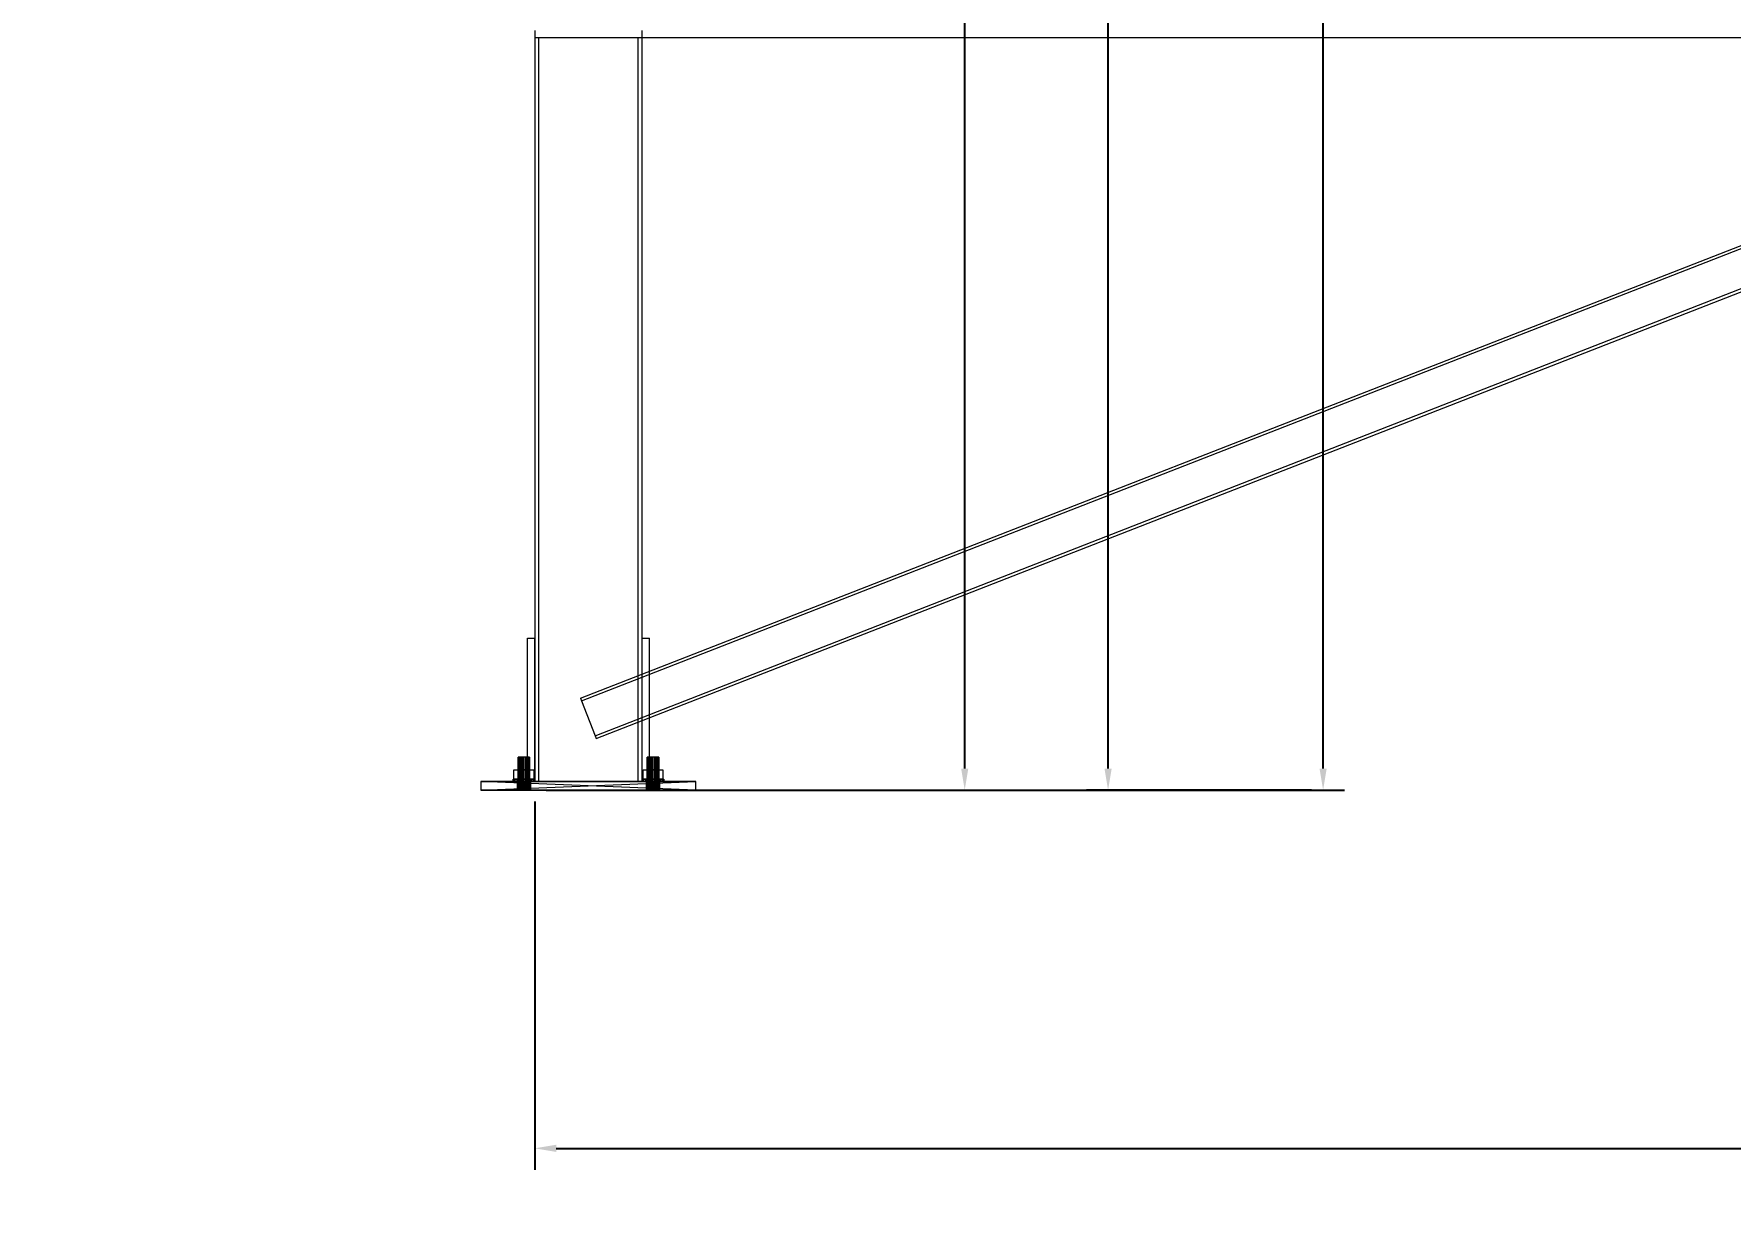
# Model space of a CAD drawing. Header units: millimetres. Extents: x -191664 to 191490, y -197311 to 10263.
# Drawn here: x -624 to 1743, y -105776 to -104145 of the extents above; entities that cross this region are included whole.
import ezdxf

# ---------------------------------------------------------------- set-up
doc = ezdxf.new("R2010")
doc.units = ezdxf.units.MM
for name, color, linetype, lineweight in [('COTAS_O', 1, 'Continuous', 0), ('COTAS_P', 1, 'Continuous', 0), ('COTAS_R', 1, 'Continuous', 0), ('DET_briquetadora_lateral', 7, 'Continuous', 0), ('R15_COTAS_TRANSPORTE_P', 1, 'Continuous', 0)]:
    doc.layers.add(name, color=color, linetype=linetype, lineweight=lineweight)
doc.dimstyles.new('PLANTA_20', dxfattribs={"dimtxt": 50, "dimasz": 30, "dimexe": 30, "dimexo": 16, "dimgap": 20, "dimtad": 1, "dimtih": 1, "dimtoh": 1, "dimdec": 1, "dimzin": 0, "dimdsep": 46, "dimcen": 0.09, "dimadec": 0, "dimazin": 0, "dimtfac": 1, "dimtdec": 4, "dimtofl": 0, "dimtmove": 0, "dimatfit": 3, "dimfxl": 1, "dimtolj": 1, "dimtzin": 0, "dimarcsym": 0})

# ---------------------------------------------------------------- blocks, each defined once
blk = doc.blocks.new('*D75')
at = {"layer": 'COTAS_O', "color": 0, "lineweight": -2, "transparency": 16777216}
for p, q in [((75, -105216), (75, -105730)), ((2275, -105216), (2275, -105730)), ((105, -105700), (2245, -105700))]:
    blk.add_line(p, q, dxfattribs=at)
at = {"layer": 'COTAS_O', "color": 0, "transparency": 16777216}
for points in [[(105, -105695), (105, -105705), (75, -105700)], [(2245, -105695), (2245, -105705), (2275, -105700)]]:
    blk.add_solid(points, dxfattribs=at)
at = {"layer": 'Defpoints', "color": 0, "transparency": 16777216}
for p in [(75, -105200), (2275, -105200), (2275, -105700)]:
    blk.add_point(p, dxfattribs=at)
blk = doc.blocks.new('*D76')
at = {"layer": 'COTAS_O', "color": 0, "lineweight": -2, "transparency": 16777216}
for p, q in [((91, -102900), (705, -102900)), ((675, -105170), (675, -102930)), ((91, -105200), (705, -105200))]:
    blk.add_line(p, q, dxfattribs=at)
at = {"layer": 'COTAS_O', "color": 0, "transparency": 16777216}
for points in [[(670, -102930), (680, -102930), (675, -102900)], [(670, -105170), (680, -105170), (675, -105200)]]:
    blk.add_solid(points, dxfattribs=at)
at = {"layer": 'Defpoints', "color": 0, "transparency": 16777216}
for p in [(75, -102900), (675, -102900), (75, -105200)]:
    blk.add_point(p, dxfattribs=at)
blk = doc.blocks.new('*D77')
at = {"layer": 'COTAS_R', "color": 0, "lineweight": -2, "transparency": 16777216}
for p, q in [((91, -102532.75), (1205, -102532.75)), ((1175, -105170), (1175, -102562.75)), ((91, -105200), (1205, -105200))]:
    blk.add_line(p, q, dxfattribs=at)
at = {"layer": 'COTAS_R', "color": 0, "transparency": 16777216}
for points in [[(1170, -102562.75), (1180, -102562.75), (1175, -102532.75)], [(1170, -105170), (1180, -105170), (1175, -105200)]]:
    blk.add_solid(points, dxfattribs=at)
at = {"layer": 'Defpoints', "color": 0, "transparency": 16777216}
for p in [(75, -102532.75), (1175, -102532.75), (75, -105200)]:
    blk.add_point(p, dxfattribs=at)
blk = doc.blocks.new('*D78')
at = {"layer": 'COTAS_P', "color": 0, "lineweight": -2, "transparency": 16777216}
for p, q in [((1159, -102532.75), (845, -102532.75)), ((875, -105170), (875, -102562.75)), ((1159, -105200), (845, -105200))]:
    blk.add_line(p, q, dxfattribs=at)
at = {"layer": 'COTAS_P', "color": 0, "transparency": 16777216}
for points in [[(870, -102562.75), (880, -102562.75), (875, -102532.75)], [(870, -105170), (880, -105170), (875, -105200)]]:
    blk.add_solid(points, dxfattribs=at)
at = {"layer": 'Defpoints', "color": 0, "transparency": 16777216}
for p in [(875, -102532.75), (1175, -102532.75), (1175, -105200)]:
    blk.add_point(p, dxfattribs=at)
blk = doc.blocks.new('*D79')
at = {"layer": 'COTAS_P', "color": 0, "lineweight": -2, "transparency": 16777216}
for p, q in [((1159, -103885), (845, -103885)), ((875, -105170), (875, -103915)), ((1159, -105200), (845, -105200))]:
    blk.add_line(p, q, dxfattribs=at)
at = {"layer": 'COTAS_P', "color": 0, "transparency": 16777216}
for points in [[(870, -103915), (880, -103915), (875, -103885)], [(870, -105170), (880, -105170), (875, -105200)]]:
    blk.add_solid(points, dxfattribs=at)
at = {"layer": 'Defpoints', "color": 0, "transparency": 16777216}
for p in [(875, -103885), (1175, -103885), (1175, -105200)]:
    blk.add_point(p, dxfattribs=at)
blk = doc.blocks.new('*D131')
at = {"layer": 'Defpoints', "color": 0, "transparency": 16777216}
for p in [(1100, -183968.1), (1139.8, -184162.7), (1104.6, -184212), (1304.6, -184212), (1304.6, -184212)]:
    blk.add_point(p, dxfattribs=at)
at = {"layer": 'R15_COTAS_TRANSPORTE_P', "color": 0, "lineweight": -2, "transparency": 16777216}
blk.add_arc((1304.6, -184212), 172, 140.0034, 169.9966, dxfattribs=at)
at = {"layer": 'R15_COTAS_TRANSPORTE_P', "color": 0, "transparency": 16777216}
for points in [[(1169.3, -184097.9), (1176.3, -184105), (1194, -184080.2)], [(1140.2, -184182.6), (1130.2, -184181.7), (1132.6, -184212)]]:
    blk.add_solid(points, dxfattribs=at)
blk = doc.blocks.new('*D132')
at = {"layer": 'Defpoints', "color": 0, "transparency": 16777216}
for p in [(-500, -194490), (-500, -194490), (500, -194490), (203.3, -194656.7), (439.7, -194832)]:
    blk.add_point(p, dxfattribs=at)
at = {"layer": 'R15_COTAS_TRANSPORTE_P', "color": 0, "lineweight": -2, "transparency": 16777216}
blk.add_arc((-500, -194490), 722.8, 342.3783, 357.6217, dxfattribs=at)
at = {"layer": 'R15_COTAS_TRANSPORTE_P', "color": 0, "transparency": 16777216}
for points in [[(217.2, -194519.9), (227.1, -194520.1), (222.8, -194490)], [(193.6, -194710.4), (184.1, -194707.2), (179.2, -194737.2)]]:
    blk.add_solid(points, dxfattribs=at)
blk = doc.blocks.new('*D133')
at = {"layer": 'Defpoints', "color": 0, "transparency": 16777216}
for p in [(439.7, -194148), (217.9, -194406.1), (-500, -194490), (-500, -194490), (500, -194490)]:
    blk.add_point(p, dxfattribs=at)
at = {"layer": 'R15_COTAS_TRANSPORTE_P', "color": 0, "lineweight": -2, "transparency": 16777216}
blk.add_arc((-500, -194490), 722.8, 2.3783, 17.6217, dxfattribs=at)
at = {"layer": 'R15_COTAS_TRANSPORTE_P', "color": 0, "transparency": 16777216}
for points in [[(184.1, -194272.8), (193.6, -194269.6), (179.2, -194242.8)], [(227.1, -194459.9), (217.2, -194460.1), (222.8, -194490)]]:
    blk.add_solid(points, dxfattribs=at)

msp = doc.modelspace()

# ---------------------------------------------------------------- linework, layer by layer
at = {"layer": 'DET_briquetadora_lateral', "color": 251, "true_color": 0x53616b}
for p, q in [((75, -104140), (75, -104150)), ((225, -104150), (225, -104140)), ((75, -104150), (2275, -104150))]:
    msp.add_line(p, q, dxfattribs=at)
at = {"layer": 'DET_briquetadora_lateral', "color": 8, "true_color": 0x657a85}
for p, q in [((75, -104150), (225, -104150)), ((75, -104150), (75, -105188)), ((75, -104150), (81, -104150)), ((81, -105188), (81, -104150)), ((219, -104150), (225, -104150)), ((219, -104150), (219, -105188)), ((225, -105188), (225, -104150)), ((75, -105188), (225, -105188)), ((75, -105188), (81, -105188)), ((219, -105188), (225, -105188))]:
    msp.add_line(p, q, dxfattribs=at)
at = {"layer": 'DET_briquetadora_lateral', "color": 8, "true_color": 0x667b86}
for p, q in [((139.09, -105072.05), (2189.09, -104272.05)), ((140.55, -105075.78), (2190.55, -104275.78)), ((159.45, -105124.22), (2209.45, -104324.22)), ((160.91, -105127.95), (2210.91, -104327.95)), ((139.09, -105072.05), (140.55, -105075.78)), ((140.55, -105075.78), (159.45, -105124.22)), ((159.45, -105124.22), (160.91, -105127.95))]:
    msp.add_line(p, q, dxfattribs=at)
at = {"layer": 'DET_briquetadora_lateral', "color": 8, "true_color": 0x71848d}
for p, q in [((65, -105188), (65, -104988)), ((65, -104988), (75, -104988)), ((75, -105188), (75, -104988)), ((225, -105188), (225, -104988)), ((225, -104988), (235, -104988)), ((235, -105188), (235, -104988)), ((65, -105188), (75, -105188)), ((225, -105188), (235, -105188))]:
    msp.add_line(p, q, dxfattribs=at)
at = {"layer": 'DET_briquetadora_lateral', "color": 9, "true_color": 0xaeb9be}
for p, q in [((52.27, -105154), (52, -105154)), ((52, -105200), (52, -105154)), ((53.07, -105154), (52.27, -105154)), ((52.27, -105200), (52.27, -105154)), ((54.34, -105154), (53.07, -105154)), ((53.07, -105200), (53.07, -105154)), ((56, -105154), (54.34, -105154)), ((54.34, -105200), (54.34, -105154)), ((57.93, -105154), (56, -105154)), ((56, -105200), (56, -105154)), ((60, -105154), (57.93, -105154)), ((57.93, -105200), (57.93, -105154)), ((62.07, -105154), (60, -105154)), ((60, -105200), (60, -105154)), ((64, -105154), (62.07, -105154)), ((62.07, -105200), (62.07, -105154)), ((65.66, -105154), (64, -105154)), ((64, -105200), (64, -105154)), ((66.93, -105154), (65.66, -105154)), ((65.66, -105200), (65.66, -105154)), ((67.73, -105154), (66.93, -105154)), ((66.93, -105200), (66.93, -105154)), ((68, -105154), (67.73, -105154)), ((67.73, -105200), (67.73, -105154)), ((68, -105154), (68, -105200)), ((232.27, -105154), (232, -105154)), ((232, -105200), (232, -105154)), ((233.07, -105154), (232.27, -105154)), ((232.27, -105200), (232.27, -105154)), ((234.34, -105154), (233.07, -105154)), ((233.07, -105200), (233.07, -105154)), ((236, -105154), (234.34, -105154)), ((234.34, -105200), (234.34, -105154)), ((237.93, -105154), (236, -105154)), ((236, -105200), (236, -105154)), ((240, -105154), (237.93, -105154)), ((237.93, -105200), (237.93, -105154)), ((242.07, -105154), (240, -105154)), ((240, -105200), (240, -105154)), ((244, -105154), (242.07, -105154)), ((242.07, -105200), (242.07, -105154)), ((245.66, -105154), (244, -105154)), ((244, -105200), (244, -105154)), ((246.93, -105154), (245.66, -105154)), ((245.66, -105200), (245.66, -105154)), ((247.73, -105154), (246.93, -105154)), ((246.93, -105200), (246.93, -105154)), ((248, -105154), (247.73, -105154)), ((247.73, -105200), (247.73, -105154)), ((248, -105154), (248, -105200)), ((52.27, -105200), (52, -105200)), ((53.07, -105200), (52.27, -105200)), ((54.34, -105200), (53.07, -105200)), ((56, -105200), (54.34, -105200)), ((57.93, -105200), (56, -105200)), ((60, -105200), (57.93, -105200)), ((62.07, -105200), (60, -105200)), ((64, -105200), (62.07, -105200)), ((65.66, -105200), (64, -105200)), ((66.93, -105200), (65.66, -105200)), ((67.73, -105200), (66.93, -105200)), ((67.73, -105200), (68, -105200)), ((232.27, -105200), (232, -105200)), ((233.07, -105200), (232.27, -105200)), ((234.34, -105200), (233.07, -105200)), ((236, -105200), (234.34, -105200)), ((237.93, -105200), (236, -105200)), ((240, -105200), (237.93, -105200)), ((242.07, -105200), (240, -105200)), ((244, -105200), (242.07, -105200)), ((245.66, -105200), (244, -105200)), ((246.93, -105200), (245.66, -105200)), ((247.73, -105200), (246.93, -105200)), ((247.73, -105200), (248, -105200))]:
    msp.add_line(p, q, dxfattribs=at)
at = {"layer": 'DET_briquetadora_lateral', "color": 252, "true_color": 0x8ba19a}
for p, q in [((45, -105188), (45, -105185)), ((45, -105185), (45.51, -105185)), ((45, -105185), (51, -105185)), ((45.51, -105188), (45.51, -105185)), ((45.51, -105185), (47.01, -105185)), ((45.51, -105185), (51.31, -105185)), ((46.15, -105185), (46.15, -105172)), ((46.15, -105172), (53.08, -105172)), ((46.15, -105172), (52, -105172)), ((53.08, -105185), (46.15, -105185)), ((52, -105185), (46.15, -105185)), ((47.01, -105188), (47.01, -105185)), ((47.01, -105185), (49.39, -105185)), ((47.01, -105185), (52.21, -105185)), ((49.39, -105188), (49.39, -105185)), ((49.39, -105185), (52.5, -105185)), ((49.39, -105185), (53.64, -105185)), ((51.31, -105185), (51, -105185)), ((51, -105185), (51, -105188)), ((52.21, -105185), (51.31, -105185)), ((51.31, -105185), (51.31, -105188)), ((56, -105172), (52, -105172)), ((52, -105172), (52, -105185)), ((52, -105185), (56, -105185)), ((53.64, -105185), (52.21, -105185)), ((52.21, -105185), (52.21, -105188)), ((52.5, -105188), (52.5, -105185)), ((52.5, -105185), (56.12, -105185)), ((52.5, -105185), (55.5, -105185)), ((53.08, -105185), (53.08, -105172)), ((53.08, -105172), (66.92, -105172)), ((53.08, -105172), (56, -105172)), ((66.92, -105185), (53.08, -105185)), ((56, -105185), (53.08, -105185)), ((55.5, -105185), (53.64, -105185)), ((53.64, -105185), (53.64, -105188)), ((57.67, -105185), (55.5, -105185)), ((55.5, -105185), (55.5, -105188)), ((64, -105172), (56, -105172)), ((56, -105172), (56, -105185)), ((56, -105185), (64, -105185)), ((56.12, -105188), (56.12, -105185)), ((56.12, -105185), (60, -105185)), ((56.12, -105185), (57.67, -105185)), ((60, -105185), (57.67, -105185)), ((57.67, -105185), (57.67, -105188)), ((60, -105188), (60, -105185)), ((60, -105185), (63.88, -105185)), ((62.33, -105185), (60, -105185)), ((64.5, -105185), (62.33, -105185)), ((62.33, -105185), (62.33, -105188)), ((63.88, -105185), (62.33, -105185)), ((63.88, -105188), (63.88, -105185)), ((63.88, -105185), (67.5, -105185)), ((68, -105172), (64, -105172)), ((64, -105172), (64, -105185)), ((66.92, -105172), (64, -105172)), ((64, -105185), (68, -105185)), ((64, -105185), (66.92, -105185)), ((66.36, -105185), (64.5, -105185)), ((64.5, -105185), (64.5, -105188)), ((67.5, -105185), (64.5, -105185)), ((67.79, -105185), (66.36, -105185)), ((66.36, -105185), (66.36, -105188)), ((70.61, -105185), (66.36, -105185)), ((66.92, -105185), (66.92, -105172)), ((66.92, -105172), (73.85, -105172)), ((73.85, -105185), (66.92, -105185)), ((67.5, -105188), (67.5, -105185)), ((67.5, -105185), (70.61, -105185)), ((68.69, -105185), (67.79, -105185)), ((67.79, -105185), (67.79, -105188)), ((72.99, -105185), (67.79, -105185)), ((68, -105185), (68, -105172)), ((68, -105172), (73.85, -105172)), ((73.85, -105185), (68, -105185)), ((69, -105185), (68.69, -105185)), ((68.69, -105185), (68.69, -105188)), ((74.49, -105185), (68.69, -105185)), ((69, -105188), (69, -105185)), ((69, -105185), (75, -105185)), ((70.61, -105188), (70.61, -105185)), ((70.61, -105185), (72.99, -105185)), ((72.99, -105188), (72.99, -105185)), ((72.99, -105185), (74.49, -105185)), ((73.85, -105172), (73.85, -105185)), ((74.49, -105188), (74.49, -105185)), ((74.49, -105185), (75, -105185)), ((75, -105185), (75, -105188)), ((225, -105188), (225, -105185)), ((225, -105185), (225.51, -105185)), ((225, -105185), (231, -105185)), ((225.51, -105188), (225.51, -105185)), ((225.51, -105185), (227.01, -105185)), ((225.51, -105185), (231.31, -105185)), ((226.15, -105185), (226.15, -105172)), ((226.15, -105172), (233.08, -105172)), ((226.15, -105172), (232, -105172)), ((233.08, -105185), (226.15, -105185)), ((232, -105185), (226.15, -105185)), ((227.01, -105188), (227.01, -105185)), ((227.01, -105185), (229.39, -105185)), ((227.01, -105185), (232.21, -105185)), ((229.39, -105188), (229.39, -105185)), ((229.39, -105185), (232.5, -105185)), ((229.39, -105185), (233.64, -105185)), ((231.31, -105185), (231, -105185)), ((231, -105185), (231, -105188)), ((232.21, -105185), (231.31, -105185)), ((231.31, -105185), (231.31, -105188)), ((236, -105172), (232, -105172)), ((232, -105172), (232, -105185)), ((232, -105185), (236, -105185)), ((233.64, -105185), (232.21, -105185)), ((232.21, -105185), (232.21, -105188)), ((232.5, -105188), (232.5, -105185)), ((232.5, -105185), (236.12, -105185)), ((232.5, -105185), (235.5, -105185)), ((233.08, -105185), (233.08, -105172)), ((233.08, -105172), (246.92, -105172)), ((233.08, -105172), (236, -105172)), ((246.92, -105185), (233.08, -105185)), ((236, -105185), (233.08, -105185)), ((235.5, -105185), (233.64, -105185)), ((233.64, -105185), (233.64, -105188)), ((237.67, -105185), (235.5, -105185)), ((235.5, -105185), (235.5, -105188)), ((244, -105172), (236, -105172)), ((236, -105172), (236, -105185)), ((236, -105185), (244, -105185)), ((236.12, -105188), (236.12, -105185)), ((236.12, -105185), (240, -105185)), ((236.12, -105185), (237.67, -105185)), ((240, -105185), (237.67, -105185)), ((237.67, -105185), (237.67, -105188)), ((240, -105188), (240, -105185)), ((240, -105185), (243.88, -105185)), ((242.33, -105185), (240, -105185)), ((244.5, -105185), (242.33, -105185)), ((242.33, -105185), (242.33, -105188)), ((243.88, -105185), (242.33, -105185)), ((243.88, -105188), (243.88, -105185)), ((243.88, -105185), (247.5, -105185)), ((248, -105172), (244, -105172)), ((244, -105172), (244, -105185)), ((246.92, -105172), (244, -105172)), ((244, -105185), (248, -105185)), ((244, -105185), (246.92, -105185)), ((246.36, -105185), (244.5, -105185)), ((244.5, -105185), (244.5, -105188)), ((247.5, -105185), (244.5, -105185)), ((247.79, -105185), (246.36, -105185)), ((246.36, -105185), (246.36, -105188)), ((250.61, -105185), (246.36, -105185)), ((246.92, -105185), (246.92, -105172)), ((246.92, -105172), (253.85, -105172)), ((253.85, -105185), (246.92, -105185)), ((247.5, -105188), (247.5, -105185)), ((247.5, -105185), (250.61, -105185)), ((248.69, -105185), (247.79, -105185)), ((247.79, -105185), (247.79, -105188)), ((252.99, -105185), (247.79, -105185)), ((248, -105185), (248, -105172)), ((248, -105172), (253.85, -105172)), ((253.85, -105185), (248, -105185)), ((249, -105185), (248.69, -105185)), ((248.69, -105185), (248.69, -105188)), ((254.49, -105185), (248.69, -105185)), ((249, -105188), (249, -105185)), ((249, -105185), (255, -105185)), ((250.61, -105188), (250.61, -105185)), ((250.61, -105185), (252.99, -105185)), ((252.99, -105188), (252.99, -105185)), ((252.99, -105185), (254.49, -105185)), ((253.85, -105172), (253.85, -105185)), ((254.49, -105188), (254.49, -105185)), ((254.49, -105185), (255, -105185)), ((255, -105185), (255, -105188)), ((45.51, -105188), (45, -105188)), ((51, -105188), (45, -105188)), ((47.01, -105188), (45.51, -105188)), ((51.31, -105188), (45.51, -105188)), ((49.39, -105188), (47.01, -105188)), ((52.21, -105188), (47.01, -105188)), ((52.5, -105188), (49.39, -105188)), ((53.64, -105188), (49.39, -105188)), ((51, -105188), (51.31, -105188)), ((51.31, -105188), (52.21, -105188)), ((52.21, -105188), (53.64, -105188)), ((56.12, -105188), (52.5, -105188)), ((55.5, -105188), (52.5, -105188)), ((53.64, -105188), (55.5, -105188)), ((55.5, -105188), (57.67, -105188)), ((60, -105188), (56.12, -105188)), ((57.67, -105188), (56.12, -105188)), ((57.67, -105188), (60, -105188)), ((63.88, -105188), (60, -105188)), ((60, -105188), (62.33, -105188)), ((62.33, -105188), (64.5, -105188)), ((62.33, -105188), (63.88, -105188)), ((67.5, -105188), (63.88, -105188)), ((64.5, -105188), (66.36, -105188)), ((64.5, -105188), (67.5, -105188)), ((66.36, -105188), (67.79, -105188)), ((66.36, -105188), (70.61, -105188)), ((70.61, -105188), (67.5, -105188)), ((67.79, -105188), (68.69, -105188)), ((67.79, -105188), (72.99, -105188)), ((68.69, -105188), (69, -105188)), ((68.69, -105188), (74.49, -105188)), ((75, -105188), (69, -105188)), ((72.99, -105188), (70.61, -105188)), ((74.49, -105188), (72.99, -105188)), ((75, -105188), (74.49, -105188)), ((225.51, -105188), (225, -105188)), ((231, -105188), (225, -105188)), ((227.01, -105188), (225.51, -105188)), ((231.31, -105188), (225.51, -105188)), ((229.39, -105188), (227.01, -105188)), ((232.21, -105188), (227.01, -105188)), ((232.5, -105188), (229.39, -105188)), ((233.64, -105188), (229.39, -105188)), ((231, -105188), (231.31, -105188)), ((231.31, -105188), (232.21, -105188)), ((232.21, -105188), (233.64, -105188)), ((236.12, -105188), (232.5, -105188)), ((235.5, -105188), (232.5, -105188)), ((233.64, -105188), (235.5, -105188)), ((235.5, -105188), (237.67, -105188)), ((240, -105188), (236.12, -105188)), ((237.67, -105188), (236.12, -105188)), ((237.67, -105188), (240, -105188)), ((243.88, -105188), (240, -105188)), ((240, -105188), (242.33, -105188)), ((242.33, -105188), (244.5, -105188)), ((242.33, -105188), (243.88, -105188)), ((247.5, -105188), (243.88, -105188)), ((244.5, -105188), (246.36, -105188)), ((244.5, -105188), (247.5, -105188)), ((246.36, -105188), (247.79, -105188)), ((246.36, -105188), (250.61, -105188)), ((250.61, -105188), (247.5, -105188)), ((247.79, -105188), (248.69, -105188)), ((247.79, -105188), (252.99, -105188)), ((248.69, -105188), (249, -105188)), ((248.69, -105188), (254.49, -105188)), ((255, -105188), (249, -105188)), ((252.99, -105188), (250.61, -105188)), ((254.49, -105188), (252.99, -105188)), ((255, -105188), (254.49, -105188))]:
    msp.add_line(p, q, dxfattribs=at)
at = {"layer": 'DET_briquetadora_lateral', "color": 252, "true_color": 0x82929a}
for p, q in [((51, -105188), (0, -105188)), ((0, -105188), (51.17, -105188)), ((0, -105188), (51.69, -105188)), ((0, -105188), (52.52, -105188)), ((0, -105188), (53.64, -105188)), ((0, -105188), (55, -105188)), ((0, -105188), (56.56, -105188)), ((0, -105188), (58.24, -105188)), ((0, -105188), (60, -105188)), ((0, -105188), (61.76, -105188)), ((300, -105188), (0, -105188)), ((0, -105188), (63.44, -105188)), ((0, -105188), (65, -105188)), ((0, -105188), (66.36, -105188)), ((300, -105200), (0, -105188)), ((0, -105188), (0, -105200)), ((0, -105200), (300, -105188)), ((0, -105200), (51, -105200)), ((51.17, -105200), (0, -105200)), ((51.69, -105200), (0, -105200)), ((52.52, -105200), (0, -105200)), ((53.64, -105200), (0, -105200)), ((55, -105200), (0, -105200)), ((56.56, -105200), (0, -105200)), ((58.24, -105200), (0, -105200)), ((60, -105200), (0, -105200)), ((61.76, -105200), (0, -105200)), ((0, -105200), (300, -105200)), ((63.44, -105200), (0, -105200)), ((65, -105200), (0, -105200)), ((66.36, -105200), (0, -105200)), ((51.17, -105188), (51, -105188)), ((51, -105200), (51.17, -105188)), ((51, -105200), (51, -105188)), ((51.17, -105200), (51, -105188)), ((51, -105200), (51.17, -105200)), ((51.69, -105188), (51.17, -105188)), ((51.17, -105200), (51.69, -105188)), ((51.17, -105200), (51.17, -105188)), ((51.69, -105200), (51.17, -105188)), ((51.17, -105200), (51.69, -105200)), ((52.52, -105188), (51.69, -105188)), ((51.69, -105200), (52.52, -105188)), ((51.69, -105200), (51.69, -105188)), ((52.52, -105200), (51.69, -105188)), ((51.69, -105200), (52.52, -105200)), ((53.64, -105188), (52.52, -105188)), ((52.52, -105188), (66.36, -105188)), ((52.52, -105200), (53.64, -105188)), ((52.52, -105200), (52.52, -105188)), ((53.64, -105200), (52.52, -105188)), ((52.52, -105200), (53.64, -105200)), ((66.36, -105200), (52.52, -105200)), ((55, -105188), (53.64, -105188)), ((53.64, -105188), (66.36, -105188)), ((53.64, -105188), (240, -105188)), ((53.64, -105188), (241.76, -105188)), ((53.64, -105188), (243.44, -105188)), ((53.64, -105188), (245, -105188)), ((53.64, -105188), (246.36, -105188)), ((53.64, -105200), (55, -105188)), ((53.64, -105200), (53.64, -105188)), ((55, -105200), (53.64, -105188)), ((53.64, -105200), (55, -105200)), ((66.36, -105200), (53.64, -105200)), ((240, -105200), (53.64, -105200)), ((241.76, -105200), (53.64, -105200)), ((243.44, -105200), (53.64, -105200)), ((245, -105200), (53.64, -105200)), ((246.36, -105200), (53.64, -105200)), ((56.56, -105188), (55, -105188)), ((55, -105188), (246.36, -105188)), ((55, -105200), (56.56, -105188)), ((55, -105200), (55, -105188)), ((56.56, -105200), (55, -105188)), ((55, -105200), (56.56, -105200)), ((246.36, -105200), (55, -105200)), ((58.24, -105188), (56.56, -105188)), ((56.56, -105188), (246.36, -105188)), ((56.56, -105200), (58.24, -105188)), ((56.56, -105200), (56.56, -105188)), ((58.24, -105200), (56.56, -105188)), ((56.56, -105200), (58.24, -105200)), ((246.36, -105200), (56.56, -105200)), ((60, -105188), (58.24, -105188)), ((58.24, -105188), (300, -105188)), ((58.24, -105188), (246.36, -105188)), ((58.24, -105200), (60, -105188)), ((58.24, -105200), (58.24, -105188)), ((60, -105200), (58.24, -105188)), ((58.24, -105200), (60, -105200)), ((300, -105200), (58.24, -105200)), ((246.36, -105200), (58.24, -105200)), ((60, -105188), (61.76, -105188)), ((231, -105188), (60, -105188)), ((231.17, -105188), (60, -105188)), ((231.69, -105188), (60, -105188)), ((60, -105188), (300, -105188)), ((232.52, -105188), (60, -105188)), ((233.64, -105188), (60, -105188)), ((235, -105188), (60, -105188)), ((236.56, -105188), (60, -105188)), ((238.24, -105188), (60, -105188)), ((240, -105188), (60, -105188)), ((60, -105188), (246.36, -105188)), ((60, -105200), (61.76, -105188)), ((60, -105200), (60, -105188)), ((61.76, -105200), (60, -105188)), ((61.76, -105200), (60, -105200)), ((60, -105200), (231, -105200)), ((60, -105200), (231.17, -105200)), ((60, -105200), (231.69, -105200)), ((300, -105200), (60, -105200)), ((60, -105200), (232.52, -105200)), ((60, -105200), (233.64, -105200)), ((60, -105200), (235, -105200)), ((60, -105200), (236.56, -105200)), ((60, -105200), (238.24, -105200)), ((60, -105200), (240, -105200)), ((246.36, -105200), (60, -105200)), ((61.76, -105188), (63.44, -105188)), ((231, -105188), (61.76, -105188)), ((231.17, -105188), (61.76, -105188)), ((61.76, -105200), (63.44, -105188)), ((61.76, -105200), (61.76, -105188)), ((63.44, -105200), (61.76, -105188)), ((63.44, -105200), (61.76, -105200)), ((61.76, -105200), (231, -105200)), ((61.76, -105200), (231.17, -105200)), ((63.44, -105188), (65, -105188)), ((231, -105188), (63.44, -105188)), ((231.17, -105188), (63.44, -105188)), ((63.44, -105200), (65, -105188)), ((63.44, -105200), (63.44, -105188)), ((65, -105200), (63.44, -105188)), ((65, -105200), (63.44, -105200)), ((63.44, -105200), (231, -105200)), ((63.44, -105200), (231.17, -105200)), ((65, -105188), (66.36, -105188)), ((231, -105188), (65, -105188)), ((231.17, -105188), (65, -105188)), ((300, -105188), (65, -105188)), ((65, -105188), (240, -105188)), ((65, -105200), (66.36, -105188)), ((65, -105200), (65, -105188)), ((66.36, -105200), (65, -105188)), ((66.36, -105200), (65, -105200)), ((65, -105200), (231, -105200)), ((65, -105200), (231.17, -105200)), ((65, -105200), (300, -105200)), ((240, -105200), (65, -105200)), ((66.36, -105188), (67.48, -105188)), ((231, -105188), (66.36, -105188)), ((231.17, -105188), (66.36, -105188)), ((66.36, -105188), (240, -105188)), ((66.36, -105200), (67.48, -105188)), ((66.36, -105200), (66.36, -105188)), ((67.48, -105200), (66.36, -105188)), ((67.48, -105200), (66.36, -105200)), ((66.36, -105200), (231, -105200)), ((66.36, -105200), (231.17, -105200)), ((240, -105200), (66.36, -105200)), ((67.48, -105188), (68.31, -105188)), ((231, -105188), (67.48, -105188)), ((231.17, -105188), (67.48, -105188)), ((67.48, -105188), (240, -105188)), ((67.48, -105200), (68.31, -105188)), ((67.48, -105200), (67.48, -105188)), ((68.31, -105200), (67.48, -105188)), ((68.31, -105200), (67.48, -105200)), ((67.48, -105200), (231, -105200)), ((67.48, -105200), (231.17, -105200)), ((240, -105200), (67.48, -105200)), ((68.31, -105188), (68.83, -105188)), ((231, -105188), (68.31, -105188)), ((231.17, -105188), (68.31, -105188)), ((68.31, -105188), (240, -105188)), ((68.31, -105200), (68.83, -105188)), ((68.31, -105200), (68.31, -105188)), ((68.83, -105200), (68.31, -105188)), ((68.83, -105200), (68.31, -105200)), ((68.31, -105200), (231, -105200)), ((68.31, -105200), (231.17, -105200)), ((240, -105200), (68.31, -105200)), ((68.83, -105188), (69, -105188)), ((231, -105188), (68.83, -105188)), ((231.17, -105188), (68.83, -105188)), ((68.83, -105188), (240, -105188)), ((68.83, -105200), (69, -105188)), ((68.83, -105200), (68.83, -105188)), ((69, -105200), (68.83, -105188)), ((69, -105200), (68.83, -105200)), ((68.83, -105200), (231, -105200)), ((68.83, -105200), (231.17, -105200)), ((240, -105200), (68.83, -105200)), ((69, -105188), (231, -105188)), ((231.17, -105188), (69, -105188)), ((69, -105188), (231.69, -105188)), ((69, -105188), (232.52, -105188)), ((69, -105188), (233.64, -105188)), ((69, -105188), (235, -105188)), ((69, -105188), (236.56, -105188)), ((69, -105188), (238.24, -105188)), ((69, -105188), (240, -105188)), ((69, -105188), (69, -105200)), ((231, -105200), (69, -105200)), ((69, -105200), (231.17, -105200)), ((231.69, -105200), (69, -105200)), ((232.52, -105200), (69, -105200)), ((233.64, -105200), (69, -105200)), ((235, -105200), (69, -105200)), ((236.56, -105200), (69, -105200)), ((238.24, -105200), (69, -105200)), ((240, -105200), (69, -105200)), ((231, -105188), (231.17, -105188)), ((231, -105200), (231.17, -105188)), ((231, -105200), (231, -105188)), ((231.17, -105200), (231, -105188)), ((231.17, -105200), (231, -105200)), ((231.69, -105188), (231.17, -105188)), ((231.17, -105200), (231.69, -105188)), ((231.17, -105200), (231.17, -105188)), ((231.69, -105200), (231.17, -105188)), ((231.17, -105200), (231.69, -105200)), ((232.52, -105188), (231.69, -105188)), ((231.69, -105200), (232.52, -105188)), ((231.69, -105200), (231.69, -105188)), ((232.52, -105200), (231.69, -105188)), ((231.69, -105200), (232.52, -105200)), ((233.64, -105188), (232.52, -105188)), ((232.52, -105200), (233.64, -105188)), ((232.52, -105200), (232.52, -105188)), ((233.64, -105200), (232.52, -105188)), ((232.52, -105200), (233.64, -105200)), ((235, -105188), (233.64, -105188)), ((233.64, -105200), (235, -105188)), ((233.64, -105200), (233.64, -105188)), ((235, -105200), (233.64, -105188)), ((233.64, -105200), (235, -105200)), ((236.56, -105188), (235, -105188)), ((235, -105188), (300, -105188)), ((235, -105200), (236.56, -105188)), ((235, -105200), (235, -105188)), ((236.56, -105200), (235, -105188)), ((235, -105200), (236.56, -105200)), ((300, -105200), (235, -105200)), ((238.24, -105188), (236.56, -105188)), ((236.56, -105188), (300, -105188)), ((236.56, -105200), (238.24, -105188)), ((236.56, -105200), (236.56, -105188)), ((238.24, -105200), (236.56, -105188)), ((236.56, -105200), (238.24, -105200)), ((300, -105200), (236.56, -105200)), ((240, -105188), (238.24, -105188)), ((238.24, -105188), (300, -105188)), ((238.24, -105200), (240, -105188)), ((238.24, -105200), (238.24, -105188)), ((240, -105200), (238.24, -105188)), ((238.24, -105200), (240, -105200)), ((300, -105200), (238.24, -105200)), ((300, -105188), (240, -105188)), ((241.76, -105188), (240, -105188)), ((240, -105188), (246.36, -105188)), ((240, -105188), (247.48, -105188)), ((240, -105188), (248.31, -105188)), ((240, -105188), (248.83, -105188)), ((240, -105188), (249, -105188)), ((240, -105200), (241.76, -105188)), ((240, -105200), (240, -105188)), ((241.76, -105200), (240, -105188)), ((240, -105200), (300, -105200)), ((240, -105200), (241.76, -105200)), ((246.36, -105200), (240, -105200)), ((247.48, -105200), (240, -105200)), ((248.31, -105200), (240, -105200)), ((248.83, -105200), (240, -105200)), ((249, -105200), (240, -105200)), ((300, -105188), (241.76, -105188)), ((243.44, -105188), (241.76, -105188)), ((241.76, -105188), (249, -105188)), ((241.76, -105200), (243.44, -105188)), ((241.76, -105200), (241.76, -105188)), ((243.44, -105200), (241.76, -105188)), ((241.76, -105200), (300, -105200)), ((241.76, -105200), (243.44, -105200)), ((249, -105200), (241.76, -105200)), ((300, -105188), (243.44, -105188)), ((245, -105188), (243.44, -105188)), ((249, -105188), (243.44, -105188)), ((243.44, -105200), (245, -105188)), ((243.44, -105200), (243.44, -105188)), ((245, -105200), (243.44, -105188)), ((243.44, -105200), (300, -105200)), ((243.44, -105200), (245, -105200)), ((243.44, -105200), (249, -105200)), ((300, -105188), (245, -105188)), ((246.36, -105188), (245, -105188)), ((249, -105188), (245, -105188)), ((245, -105200), (246.36, -105188)), ((245, -105200), (245, -105188)), ((246.36, -105200), (245, -105188)), ((245, -105200), (300, -105200)), ((245, -105200), (246.36, -105200)), ((245, -105200), (249, -105200)), ((300, -105188), (246.36, -105188)), ((247.48, -105188), (246.36, -105188)), ((249, -105188), (246.36, -105188)), ((246.36, -105200), (247.48, -105188)), ((246.36, -105200), (246.36, -105188)), ((247.48, -105200), (246.36, -105188)), ((246.36, -105200), (300, -105200)), ((246.36, -105200), (247.48, -105200)), ((246.36, -105200), (249, -105200)), ((300, -105188), (247.48, -105188)), ((248.31, -105188), (247.48, -105188)), ((249, -105188), (247.48, -105188)), ((247.48, -105200), (248.31, -105188)), ((247.48, -105200), (247.48, -105188)), ((248.31, -105200), (247.48, -105188)), ((247.48, -105200), (300, -105200)), ((247.48, -105200), (248.31, -105200)), ((247.48, -105200), (249, -105200)), ((300, -105188), (248.31, -105188)), ((248.83, -105188), (248.31, -105188)), ((248.31, -105200), (248.83, -105188)), ((248.31, -105200), (248.31, -105188)), ((248.83, -105200), (248.31, -105188)), ((248.31, -105200), (300, -105200)), ((248.31, -105200), (248.83, -105200)), ((300, -105188), (248.83, -105188)), ((249, -105188), (248.83, -105188)), ((248.83, -105200), (249, -105188)), ((248.83, -105200), (248.83, -105188)), ((249, -105200), (248.83, -105188)), ((248.83, -105200), (300, -105200)), ((248.83, -105200), (249, -105200)), ((300, -105188), (249, -105188)), ((249, -105188), (249, -105200)), ((249, -105200), (300, -105200)), ((300, -105200), (300, -105188))]:
    msp.add_line(p, q, dxfattribs=at)

# ---------------------------------------------------------------- dimensions: what is measured, and where the dimension line sits
at = {"layer": 'COTAS_O'}
for p2, distance, picture, middle in [((75, -102900), -600, '*D76', (675, -104050)), ((2275, -105200), -500, '*D75', (1175, -105700))]:
    dim = msp.add_aligned_dim(p1=(75, -105200), p2=p2, distance=distance, text='<> O', dimstyle='PLANTA_20', dxfattribs=at)
    dim.commit()
    dim.dimension.update_dxf_attribs({"geometry": picture, "text_midpoint": middle})
at = {"layer": 'COTAS_P'}
for p2, picture, middle in [((1175, -102532.75), '*D78', (875, -103866.375)), ((1175, -103885), '*D79', (875, -104542.5))]:
    dim = msp.add_aligned_dim(p1=(1175, -105200), p2=p2, distance=300, text='<> P', dimstyle='PLANTA_20', dxfattribs=at)
    dim.commit()
    dim.dimension.update_dxf_attribs({"geometry": picture, "text_midpoint": middle})
at = {"layer": 'COTAS_R'}
dim = msp.add_aligned_dim(p1=(75, -105200), p2=(75, -102532.75), distance=-1100, text='<> R', dimstyle='PLANTA_20', dxfattribs=at)
dim.commit()
dim.dimension.update_dxf_attribs({"geometry": '*D77', "text_midpoint": (1175, -103866.375)})
at = {"layer": 'R15_COTAS_TRANSPORTE_P'}
for base, line1, line2, picture, middle in [((217.89, -194406.09), ((-500, -194490), (500, -194490)), ((-500, -194490), (439.69, -194147.98)), '*D133', (191490.46, -33543.69)), ((203.29, -194656.68), ((-500, -194490), (500, -194490)), ((-500, -194490), (439.69, -194832.02)), '*D132', (-191664.11, -34001.98)), ((1139.8, -184162.66), ((1304.62, -184212), (1104.62, -184212)), ((1304.62, -184212), (1100, -183968.15)), '*D131', (-166426.35, -78863.51))]:
    dim = msp.add_angular_dim_2l(base=base, line1=line1, line2=line2, dimstyle='PLANTA_20', dxfattribs=at)
    dim.commit()
    dim.dimension.update_dxf_attribs({"geometry": picture, "text_midpoint": middle})

doc.saveas('drawing.dxf')
